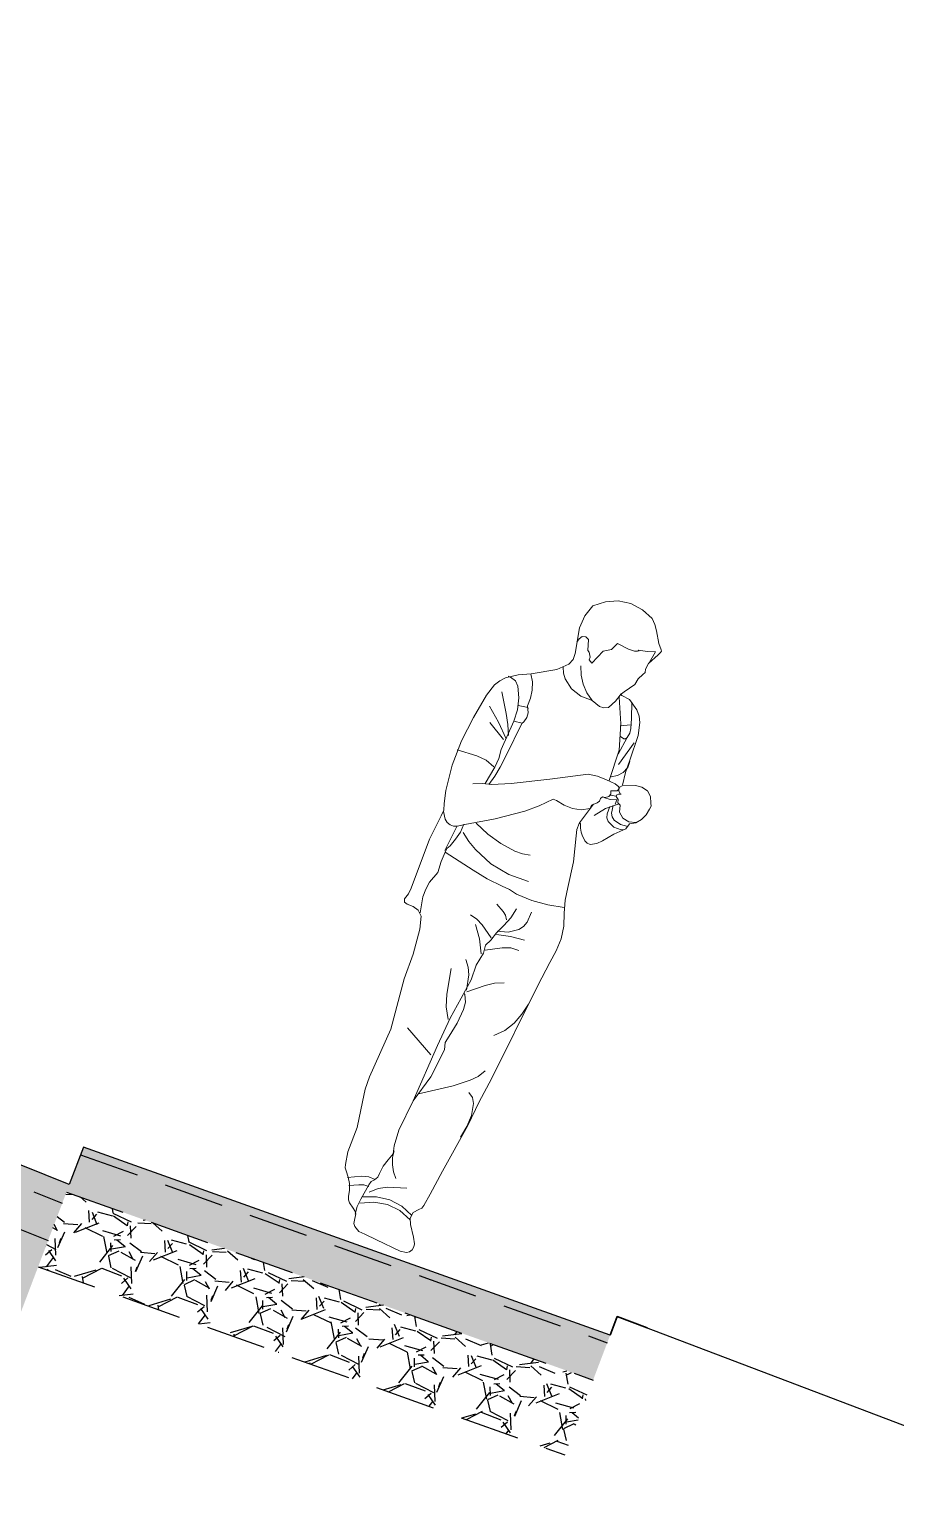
# Model space of a CAD drawing. Header units: metres. Extents: x 1851427 to 1852022, y 5183007 to 5183309.
# Drawn here: x 1851972.63 to 1851978.06, y 5183045.03 to 5183054.15 of the extents above; entities that cross this region are included whole.
import ezdxf

# ---------------------------------------------------------------- set-up
doc = ezdxf.new("R2010")
doc.units = ezdxf.units.M
doc.header["$LTSCALE"] = 2.5
doc.linetypes.add('L8', pattern=[0.22499999999999998, 0.15, -0.075])
doc.layers.get('0').update_dxf_attribs({"linetype": 'CONTINUOUS', "lineweight": 30})
doc.layers.add('PRO_BAT', color=252, linetype='CONTINUOUS', lineweight=18)
doc.layers.add('PRO_VOI', color=7, linetype='CONTINUOUS')
doc.layers.add('PRO_VOI_APLAT', color=7, linetype='CONTINUOUS')
pattern_1 = [(207.222767787874, (1851852.503434718, 5183095.329679731), (-2.033322462424694, -1.061930875673892), [0.02562907499999998, -2.537287499999997]), (164.179667787874, (1851852.480644384, 5183095.317955645), (2.204772562771281, -0.6333092383342067), [0.04398037499999996, -4.354049999999996]), (111.720367787874, (1851852.438329953, 5183095.329945611), (1.037172719165866, -2.635226991777006), [0.03101114999999998, -3.070102499999998]), (246.4836677878741, (1851852.351968267, 5183095.311792186), (1.530432726184563, 3.494303401733427), [0.04005037499999999, -3.964979999999999]), (272.043667787874, (1851852.335987758, 5183095.275068182), (-0.07907962742864971, 2.475239333163382), [0.03927255, -3.887985]), (336.4836677878741, (1851852.337388233, 5183095.235820577), (-3.494303401733426, 1.530432726184562), [0.04005037499999995, -3.964979999999997]), (16.90416778787402, (1851852.374112236, 5183095.219840068), (-2.991418544879551, -0.9019388108644477), [0.05296454999999999, -5.2434825]), (51.46526778787403, (1851852.424788241, 5183095.235240685), (2.734246991993891, 3.444795195463483), [0.05000399999999999, -4.950397499999999]), (100.639567787874, (1851852.455940148, 5183095.274355346), (-0.5457502400743339, 2.856181313248471), [0.04018597499999998, -3.978412499999999]), (154.446367787874, (1851852.448520623, 5183095.313850494), (1.891438833348875, -0.9218796342700325), [0.04587847499999999, -2.248042499999999]), (201.607367787874, (1851852.407129908, 5183095.333640469), (-2.880937618055834, -1.147651332019518), [0.05933084999999998, -5.873759999999998]), (118.024067787874, (1851852.527607194, 5183095.2430705), (-0.8409708686210677, 1.541892656255698), [0.020250375, -2.004794999999999]), (150.6791677878741, (1851852.518092693, 5183095.260946576), (2.180011083646557, -1.23521129072653), [0.03852614999999997, -3.814094999999997]), (204.209967787874, (1851852.484501987, 5183095.279812835), (-0.0676168477746198, -0.1780959360152524), [0.02694067499999999, -0.24246675]), (182.408567787874, (1851852.480149291, 5183095.305917544), (1.025717670510093, 0.01810806724498881), [0.01450807499999998, -1.436294999999998]), (271.011367787874, (1851852.46565406, 5183095.305307845), (0.02475462991588673, 0.6019054577062376), [0.02051744999999999, -1.005359999999999]), (10.17376778787402, (1851852.466016213, 5183095.284793565), (0.6695215012322533, 0.1533419249636173), [0.03332399999999998, -1.077472499999999]), (140.775067787874, (1851852.498816142, 5183095.290679675), (0.2885754840567882, -0.3133296419786731), [0.02409652499999999, -0.5783174999999996]), (355.599467787874, (1851852.362358347, 5183095.344525643), (1.983811816340471, -0.1418822508214895), [0.03375659999999998, -3.341909999999999]), (49.55616778787406, (1851852.396015521, 5183095.341935573), (-1.456167025207807, -1.688587039298942), [0.02831992499999999, -2.803664999999997]), (272.408567787874, (1851852.512339521, 5183095.326298887), (-0.0181080672449887, 1.025717670510093), [0.02901599999999998, -1.421789999999999]), (322.820467787874, (1851852.513558919, 5183095.297308424), (-1.57811129704283, 1.210456372570298), [0.03375659999999998, -3.341909999999999]), (318.6539677878741, (1851852.320435873, 5183095.234106086), (-0.7552477687384729, 0.694276571594849), [0.03255262499999998, -1.595077499999999]), (273.9850677878741, (1851852.344874228, 5183095.212601621), (-0.1466927247230404, 2.297139403243539), [0.02727539999999999, -2.700269999999998]), (46.01136778787404, (1851852.446503587, 5183095.147526659), (0.6942792859825292, 0.7552489091363123), [0.02901599999999999, -1.421789999999999]), (356.563967787874, (1851852.466655716, 5183095.168403095), (-2.585716038747329, 0.1666365125184464), [0.03193372499999999, -3.161429999999999]), (48.65396778787406, (1851852.35923652, 5183095.180658937), (-0.6942765715948495, -0.7552477687384728), [0.01627634999999999, -1.61136]), (80.519867787874, (1851852.435817824, 5183095.151583673), (0.09237153088654623, 0.7799985082176062), [0.009713624999999995, -0.9616499999999998]), (145.173767787874, (1851852.437417708, 5183095.161164645), (0.466671770835646, -0.3809465733205117), [0.03927255, -0.74617875]), (165.218967787874, (1851852.405179342, 5183095.183592826), (1.848574683787666, -0.4980723000192452), [0.03639502499999999, -3.603104999999999]), (282.900067787874, (1851852.459930693, 5183095.268764919), (-0.04286246123709256, 0.4238086882492405), [0.02747429999999999, -0.6593834999999996]), (332.3671677878739, (1851852.46606435, 5183095.24198404), (2.892399834588675, -1.505681381117577), [0.04796677499999998, -4.748699999999998]), (40.15536778787403, (1851852.508559857, 5183095.219736934), (-1.18569970109362, -0.976202483381961), [0.01961309999999999, -1.941704999999999]), (69.20996778787404, (1851852.52355018, 5183095.232384736), (-0.1104791635447878, 0.2457129512712832), [0.01142999999999999, -0.1790699999999998]), (99.46636778787403, (1851852.403645927, 5183095.190288046), (0.2390647014809119, -1.517138775306859), [0.02646502499999998, -2.620042499999998]), (27.22276778787403, (1851852.39929323, 5183095.216392756), (2.033322462424693, 1.061930875673892), [0.05125822499999996, -2.511659999999998]), (339.209967787874, (1851852.444873899, 5183095.239840927), (0.2457129512712832, 0.1104791635447878), [0.04952999999999998, -0.1409699999999999]), (304.5147677878741, (1851852.491178874, 5183095.222260535), (-1.307639186272673, 1.922840287462607), [0.03012074999999998, -2.981947499999999]), (233.264567787874, (1851852.508245841, 5183095.197441693), (-0.4485647315046234, -0.6447688603192313), [0.027737175, -1.3591275]), (186.855967787874, (1851852.491655634, 5183095.175212922), (-4.059993266101275, -0.4962411620202574), [0.04516087499999995, -4.470937499999995]), (154.636067787874, (1851852.446817604, 5183095.169821903), (-2.247632712797402, 1.05711501842791), [0.04777717499999996, -4.729934999999995]), (154.636067787874, (1851852.446817604, 5183095.169821903), (-2.247632712797402, 1.05711501842791), [0.04777717499999996, -4.729934999999995])]

msp = doc.modelspace()

# ---------------------------------------------------------------- hatches: boundary and pattern name
at = {"layer": 'PRO_VOI_APLAT'}
h = msp.add_hatch(dxfattribs=at)
h.set_pattern_fill('GRAVEL', color=253, scale=0.007499999999999998, angle=-98.40831380544697)
h.set_pattern_definition(pattern_1)
h.paths.add_polyline_path([(1851955.443875553, 5183053.80329744), (1851955.355121726, 5183053.569528839), (1851972.751157112, 5183046.563739941), (1851972.839910938, 5183046.797508541)])
h = msp.add_hatch(color=41, dxfattribs=at)
h.dxf.hatch_style = 1
h.paths.add_polyline_path([(1851955.766589032, 5183053.808089117), (1851955.722212119, 5183053.691204816), (1851972.839910938, 5183046.797508541), (1851972.866519341, 5183046.867592381), (1851972.884287851, 5183046.914392842)])
h = msp.add_hatch(dxfattribs=at)
h.set_pattern_fill('GRAVEL', color=253, scale=0.02, angle=-98.40831380544697)
h.set_pattern_definition([(207.222767787874, (1851852.82984481, 5183095.545366222), (-5.422193233132518, -2.831815668463712), [0.06834419999999994, -6.766099999999995]), (164.179667787874, (1851852.769070585, 5183095.514101993), (5.879393500723417, -1.688824635557885), [0.1172809999999999, -11.61079999999999]), (111.720367787874, (1851852.656232101, 5183095.54607523), (2.765793917775645, -7.027271978072017), [0.08269639999999995, -8.186939999999995]), (246.4836677878741, (1851852.425934273, 5183095.497666096), (4.081153936492166, 9.318142404622472), [0.106801, -10.57328]), (272.043667787874, (1851852.383319583, 5183095.399735421), (-0.2108790064763988, 6.600638221769022), [0.1047268, -10.36796]), (336.4836677878741, (1851852.387054183, 5183095.295075146), (-9.31814240462247, 4.081153936492166), [0.1068009999999999, -10.57327999999999]), (16.90416778787402, (1851852.484984858, 5183095.252460459), (-7.977116119678803, -2.405170162305194), [0.1412387999999999, -13.98262]), (51.46526778787403, (1851852.62012087, 5183095.29352876), (7.29132531198371, 9.186120521235955), [0.133344, -13.20106]), (100.639567787874, (1851852.703192625, 5183095.397834528), (-1.455333973531557, 7.616483501995923), [0.1071626, -10.6091]), (154.446367787874, (1851852.683407224, 5183095.503154924), (5.043836888930333, -2.458345691386753), [0.1223426, -5.99478]), (201.607367787874, (1851852.573031982, 5183095.555928193), (-7.682500314815558, -3.06040355205205), [0.1582156, -15.66336]), (118.024067787874, (1851852.894304747, 5183095.314408267), (-2.242588982989514, 4.111713750015194), [0.05400099999999998, -5.346119999999999]), (150.6791677878741, (1851852.868932742, 5183095.362077804), (5.813362889724151, -3.293896775270748), [0.1027363999999999, -10.17091999999999]), (204.209967787874, (1851852.779357529, 5183095.412387831), (-0.1803115940656529, -0.4749224960406733), [0.07184179999999998, -0.6465779999999998]), (182.408567787874, (1851852.767750338, 5183095.482000388), (2.735247121360247, 0.04828817931997043), [0.03868819999999995, -3.830119999999995]), (271.011367787874, (1851852.72909639, 5183095.480374526), (0.06601234644236453, 1.605081220549968), [0.05471319999999998, -2.680959999999999]), (10.17376778787402, (1851852.73006213, 5183095.425669774), (1.785390669952675, 0.4089117999029797), [0.08886399999999994, -2.873259999999998]), (140.775067787874, (1851852.817528608, 5183095.441366071), (0.7695346241514354, -0.8355457119431281), [0.06425739999999996, -1.542179999999999]), (355.599467787874, (1851852.453641154, 5183095.58495532), (5.290164843574589, -0.3783526688573056), [0.09001759999999998, -8.911759999999996]), (49.55616778787406, (1851852.543393619, 5183095.578048471), (-3.883112067220817, -4.502898771463846), [0.07551979999999997, -7.476439999999996]), (272.408567787874, (1851852.853590951, 5183095.536350636), (-0.04828817931996976, 2.735247121360247), [0.07737599999999994, -3.791439999999997]), (322.820467787874, (1851852.856842679, 5183095.459042737), (-4.208296792114212, 3.227883660187463), [0.09001759999999998, -8.911759999999996]), (318.6539677878741, (1851852.341847889, 5183095.290503172), (-2.013994049969261, 1.851404190919598), [0.08680699999999997, -4.253539999999997]), (273.9850677878741, (1851852.407016837, 5183095.233157929), (-0.3911805992614412, 6.125705075316104), [0.07273439999999995, -7.200719999999999]), (46.01136778787404, (1851852.678028462, 5183095.059624698), (1.851411429286745, 2.013997091030166), [0.07737599999999994, -3.791439999999999]), (356.563967787874, (1851852.731767472, 5183095.115295189), (-6.895242769992876, 0.444364033382523), [0.0851566, -8.430479999999996]), (48.65396778787406, (1851852.445316281, 5183095.147977438), (-1.851404190919599, -2.013994049969261), [0.04340359999999999, -4.296959999999999]), (80.519867787874, (1851852.649533093, 5183095.070443401), (0.2463240823641234, 2.079996021913617), [0.025903, -2.564399999999999]), (145.173767787874, (1851852.653799451, 5183095.095992658), (1.244458055561723, -1.015857528854698), [0.1047268, -1.98981]), (165.218967787874, (1851852.567830472, 5183095.155801143), (4.929532490100441, -1.328192800051321), [0.09705339999999998, -9.608279999999999]), (282.900067787874, (1851852.713834076, 5183095.382926721), (-0.1142998966322469, 1.130156501997975), [0.07326479999999996, -1.758355999999999]), (332.3671677878739, (1851852.730190495, 5183095.311511043), (7.713066225569799, -4.015150349646873), [0.1279113999999999, -12.66319999999999]), (40.15536778787403, (1851852.843511848, 5183095.25218543), (-3.161865869582988, -2.603206622351896), [0.05230159999999998, -5.177879999999998]), (69.20996778787404, (1851852.883486044, 5183095.285912897), (-0.2946111027861006, 0.6552345367234219), [0.03047999999999998, -0.4775199999999996]), (99.46636778787403, (1851852.563741368, 5183095.173655063), (0.6375058706157654, -4.045703400818288), [0.07057339999999995, -6.986779999999997]), (27.22276778787403, (1851852.552134176, 5183095.243267622), (5.422193233132516, 2.831815668463713), [0.1366885999999999, -6.697759999999994]), (339.209967787874, (1851852.673682627, 5183095.305796076), (0.6552345367234218, 0.2946111027861008), [0.1320799999999999, -0.3759199999999998]), (304.5147677878741, (1851852.797162561, 5183095.258915029), (-3.487037830060462, 5.127574099900286), [0.08032199999999995, -7.951859999999997]), (233.264567787874, (1851852.842674473, 5183095.192731453), (-1.196172617345663, -1.719383627517951), [0.07396579999999998, -3.62434]), (186.855967787874, (1851852.798433919, 5183095.133454727), (-10.8266487096034, -1.323309765387353), [0.1204289999999999, -11.92249999999999]), (154.636067787874, (1851852.678865838, 5183095.119078675), (-5.993687234126405, 2.818973382474426), [0.1274057999999998, -12.61315999999999]), (154.636067787874, (1851852.678865838, 5183095.119078675), (-5.993687234126405, 2.818973382474426), [0.1274057999999998, -12.61315999999999])])
h.paths.add_polyline_path([(1851972.751157112, 5183046.563739941), (1851955.355121726, 5183053.569528839), (1851955.044483333, 5183052.751338739), (1851972.440518719, 5183045.745549841)])
h = msp.add_hatch(dxfattribs=at)
h.set_pattern_fill('GRAVEL', color=253, scale=0.007499999999999998, angle=-98.40831380544697)
h.set_pattern_definition(pattern_1)
h.paths.add_polyline_path([(1851976.252225312, 5183045.924497969), (1851972.955273167, 5183047.10136098), (1851972.866519341, 5183046.867592381), (1851976.163471486, 5183045.69072937)])
h = msp.add_hatch(color=41, dxfattribs=at)
h.dxf.hatch_style = 1
h.paths.add_polyline_path([(1851976.269976078, 5183045.971251691), (1851972.973023933, 5183047.1481147), (1851972.955273167, 5183047.10136098), (1851976.252225312, 5183045.924497969)])
h = msp.add_hatch(dxfattribs=at)
h.set_pattern_fill('GRAVEL', color=253, scale=0.02, angle=-98.40831380544697)
h.set_pattern_definition([(207.222767787874, (1851664.866164553, 5183156.099129181), (-5.422193233132518, -2.831815668463712), [0.06834419999999994, -6.766099999999995]), (164.179667787874, (1851664.805390328, 5183156.067864954), (5.879393500723417, -1.688824635557885), [0.1172809999999999, -11.61079999999999]), (111.720367787874, (1851664.692551845, 5183156.099838192), (2.765793917775645, -7.027271978072017), [0.08269639999999995, -8.186939999999995]), (246.4836677878741, (1851664.462254015, 5183156.051429057), (4.081153936492166, 9.318142404622472), [0.106801, -10.57328]), (272.043667787874, (1851664.419639326, 5183155.953498382), (-0.2108790064763988, 6.600638221769022), [0.1047268, -10.36796]), (336.4836677878741, (1851664.423373927, 5183155.84883811), (-9.31814240462247, 4.081153936492166), [0.1068009999999999, -10.57327999999999]), (16.90416778787402, (1851664.521304601, 5183155.80622342), (-7.977116119678803, -2.405170162305194), [0.1412387999999999, -13.98262]), (51.46526778787403, (1851664.656440614, 5183155.847291723), (7.29132531198371, 9.186120521235955), [0.133344, -13.20106]), (100.639567787874, (1851664.739512368, 5183155.951597489), (-1.455333973531557, 7.616483501995923), [0.1071626, -10.6091]), (154.446367787874, (1851664.719726967, 5183156.056917887), (5.043836888930333, -2.458345691386753), [0.1223426, -5.99478]), (201.607367787874, (1851664.609351725, 5183156.109691154), (-7.682500314815558, -3.06040355205205), [0.1582156, -15.66336]), (118.024067787874, (1851664.93062449, 5183155.86817123), (-2.242588982989514, 4.111713750015194), [0.05400099999999998, -5.346119999999999]), (150.6791677878741, (1851664.905252485, 5183155.915840764), (5.813362889724151, -3.293896775270748), [0.1027363999999999, -10.17091999999999]), (204.209967787874, (1851664.815677272, 5183155.966150792), (-0.1803115940656529, -0.4749224960406733), [0.07184179999999998, -0.6465779999999998]), (182.408567787874, (1851664.804070081, 5183156.035763351), (2.735247121360247, 0.04828817931997043), [0.03868819999999995, -3.830119999999995]), (271.011367787874, (1851664.765416133, 5183156.034137487), (0.06601234644236453, 1.605081220549968), [0.05471319999999998, -2.680959999999999]), (10.17376778787402, (1851664.766381873, 5183155.979432736), (1.785390669952675, 0.4089117999029797), [0.08886399999999994, -2.873259999999998]), (140.775067787874, (1851664.85384835, 5183155.995129032), (0.7695346241514354, -0.8355457119431281), [0.06425739999999996, -1.542179999999999]), (355.599467787874, (1851664.489960897, 5183156.138718283), (5.290164843574589, -0.3783526688573056), [0.09001759999999998, -8.911759999999996]), (49.55616778787406, (1851664.579713362, 5183156.131811433), (-3.883112067220817, -4.502898771463846), [0.07551979999999997, -7.476439999999996]), (272.408567787874, (1851664.889910694, 5183156.090113597), (-0.04828817931996976, 2.735247121360247), [0.07737599999999994, -3.791439999999997]), (322.820467787874, (1851664.893162422, 5183156.012805697), (-4.208296792114212, 3.227883660187463), [0.09001759999999998, -8.911759999999996]), (318.6539677878741, (1851664.378167632, 5183155.844266135), (-2.013994049969261, 1.851404190919598), [0.08680699999999997, -4.253539999999997]), (273.9850677878741, (1851664.44333658, 5183155.78692089), (-0.3911805992614412, 6.125705075316104), [0.07273439999999995, -7.200719999999999]), (46.01136778787404, (1851664.714348205, 5183155.613387659), (1.851411429286745, 2.013997091030166), [0.07737599999999994, -3.791439999999999]), (356.563967787874, (1851664.768087215, 5183155.669058152), (-6.895242769992876, 0.444364033382523), [0.0851566, -8.430479999999996]), (48.65396778787406, (1851664.481636024, 5183155.701740399), (-1.851404190919599, -2.013994049969261), [0.04340359999999999, -4.296959999999999]), (80.519867787874, (1851664.685852836, 5183155.62420636), (0.2463240823641234, 2.079996021913617), [0.025903, -2.564399999999999]), (145.173767787874, (1851664.690119194, 5183155.649755619), (1.244458055561723, -1.015857528854698), [0.1047268, -1.98981]), (165.218967787874, (1851664.604150215, 5183155.709564105), (4.929532490100441, -1.328192800051321), [0.09705339999999998, -9.608279999999999]), (282.900067787874, (1851664.750153819, 5183155.93668968), (-0.1142998966322469, 1.130156501997975), [0.07326479999999996, -1.758355999999999]), (332.3671677878739, (1851664.766510238, 5183155.865274007), (7.713066225569799, -4.015150349646873), [0.1279113999999999, -12.66319999999999]), (40.15536778787403, (1851664.879831591, 5183155.805948392), (-3.161865869582988, -2.603206622351896), [0.05230159999999998, -5.177879999999998]), (69.20996778787404, (1851664.919805787, 5183155.83967586), (-0.2946111027861006, 0.6552345367234219), [0.03047999999999998, -0.4775199999999996]), (99.46636778787403, (1851664.600061111, 5183155.727418024), (0.6375058706157654, -4.045703400818288), [0.07057339999999995, -6.986779999999997]), (27.22276778787403, (1851664.588453919, 5183155.797030583), (5.422193233132516, 2.831815668463713), [0.1366885999999999, -6.697759999999994]), (339.209967787874, (1851664.71000237, 5183155.859559035), (0.6552345367234218, 0.2946111027861008), [0.1320799999999999, -0.3759199999999998]), (304.5147677878741, (1851664.833482304, 5183155.812677989), (-3.487037830060462, 5.127574099900286), [0.08032199999999995, -7.951859999999997]), (233.264567787874, (1851664.878994216, 5183155.746494412), (-1.196172617345663, -1.719383627517951), [0.07396579999999998, -3.62434]), (186.855967787874, (1851664.834753662, 5183155.687217686), (-10.8266487096034, -1.323309765387353), [0.1204289999999999, -11.92249999999999]), (154.636067787874, (1851664.715185581, 5183155.672841636), (-5.993687234126405, 2.818973382474426), [0.1274057999999998, -12.61315999999999]), (154.636067787874, (1851664.715185581, 5183155.672841636), (-5.993687234126405, 2.818973382474426), [0.1274057999999998, -12.61315999999999])])
h.paths.add_polyline_path([(1851976.163471486, 5183045.69072937), (1851972.866519341, 5183046.867592381), (1851972.689011688, 5183046.400055181), (1851975.985963832, 5183045.223192172)])

# ---------------------------------------------------------------- linework, layer by layer
at = {"flags": 128}
msp.add_lwpolyline([(1851976.269976078, 5183045.971251691), (1851976.314344119, 5183046.088112621), (1851976.501321607, 5183046.017123753)], dxfattribs=at)
at = {"layer": 'PRO_BAT'}
for p, q in [((1851976.135419768, 5183050.326863745), (1851976.130089344, 5183050.258615745)), ((1851976.226279855, 5183050.253037998), (1851976.279731361, 5183050.263992289)), ((1851976.279731361, 5183050.263992289), (1851976.31581296, 5183050.302734334)), ((1851976.446486248, 5183050.259211056), (1851976.503184571, 5183050.251325261)), ((1851976.130089344, 5183050.258615745), (1851976.139944144, 5183050.247780826)), ((1851976.145764369, 5183050.217437694), (1851976.138675348, 5183050.199110989)), ((1851976.138675348, 5183050.199110989), (1851976.155368103, 5183050.178581299)), ((1851976.139944144, 5183050.247780826), (1851976.145764369, 5183050.217437694)), ((1851976.155368103, 5183050.178581299), (1851976.226279855, 5183050.253037998)), ((1851976.503184571, 5183050.251325261), (1851976.554941197, 5183050.248889256)), ((1851976.554941197, 5183050.248889256), (1851976.514334966, 5183050.180294141)), ((1851975.647060406, 5183050.090638336), (1851975.631764831, 5183050.096554874)), ((1851975.694709207, 5183049.914110407), (1851975.747148257, 5183049.90436068)), ((1851975.747148257, 5183049.90436068), (1851975.758193579, 5183049.89660353)), ((1851975.75375624, 5183049.912365848), (1851975.757919202, 5183049.868591074)), ((1851976.40517973, 5183049.934415236), (1851976.404520364, 5183049.832783949)), ((1851975.517417343, 5183049.807732189), (1851975.602626943, 5183049.701004192)), ((1851975.588319752, 5183049.639069878), (1851975.667227905, 5183049.815831268)), ((1851975.667227905, 5183049.815831268), (1851975.718485453, 5183049.803027088)), ((1851976.376073241, 5183049.713782761), (1851976.321279943, 5183049.608510906)), ((1851976.333850658, 5183049.786325416), (1851976.399496652, 5183049.792562705)), ((1851976.264742086, 5183049.444192024), (1851976.327677521, 5183049.634128023)), ((1851976.321747061, 5183049.544024687), (1851976.421533135, 5183049.679337814)), ((1851976.26763625, 5183049.351747409), (1851976.310879612, 5183049.345527893)), ((1851976.275215331, 5183049.380418977), (1851976.31356363, 5183049.379631219)), ((1851975.913774854, 5183049.326990863), (1851975.935179333, 5183049.318711316)), ((1851976.077938067, 5183049.178786036), (1851976.165409574, 5183049.296399897)), ((1851976.144422163, 5183049.269376576), (1851976.152710727, 5183049.290804366)), ((1851976.210654529, 5183049.331597429), (1851976.221489445, 5183049.341452228)), ((1851976.312991556, 5183049.323615322), (1851976.302358022, 5183049.296125259)), ((1851975.311479367, 5183049.159471435), (1851975.234718536, 5183049.006486548)), ((1851976.338255761, 5183049.13467722), (1851976.35708155, 5183049.137956373)), ((1851975.211761865, 5183048.938060479), (1851975.237259613, 5183048.994969206)), ((1851975.191868666, 5183048.868476223), (1851975.211761865, 5183048.938060479)), ((1851975.140240431, 5183048.807629239), (1851975.191868666, 5183048.868476223)), ((1851975.558854911, 5183048.491144964), (1851975.60455759, 5183048.53667306)), ((1851975.489778496, 5183048.412493665), (1851975.523488072, 5183048.445103491)), ((1851975.523488072, 5183048.445103491), (1851975.558854911, 5183048.491144964)), ((1851975.430932589, 5183048.287666965), (1851975.478132508, 5183048.364299588)), ((1851975.478132508, 5183048.364299588), (1851975.489778496, 5183048.412493665)), ((1851975.001597378, 5183047.895174215), (1851975.147099234, 5183047.726444531))]:
    msp.add_line(p, q, dxfattribs=at)
at = {"layer": 'PRO_BAT', "extrusion": (0, 0, -1), "flags": 128}
for points in [[(-1851976.348463728, 5183049.415318813), (-1851976.430036925, 5183049.412251869), (-1851976.469421008, 5183049.401814708), (-1851976.50314489, 5183049.379249541), (-1851976.522068991, 5183049.343491593), (-1851976.524156738, 5183049.302839968), (-1851976.526627882, 5183049.282831572), (-1851976.517111937, 5183049.264368564), (-1851976.494984194, 5183049.230081789), (-1851976.466406869, 5183049.201019658), (-1851976.431389789, 5183049.180278976), (-1851976.390737639, 5183049.173433647), (-1851976.368023177, 5183049.141590992), (-1851976.293582489, 5183049.107963568), (-1851976.223070038, 5183049.066740163), (-1851976.186111517, 5183049.049426042), (-1851976.145976754, 5183049.044218093), (-1851976.127216649, 5183049.05209771), (-1851976.11274211, 5183049.066459987), (-1851976.094655214, 5183049.102980645), (-1851976.088145877, 5183049.120552685), (-1851976.085014766, 5183049.145372523), (-1851976.083685945, 5183049.173235001), (-1851976.080961762, 5183049.179607285), (-1851976.075394227, 5183049.176080203), (-1851976.062312328, 5183049.137381706), (-1851976.056605777, 5183049.096951686), (-1851976.041205131, 5183048.93435861), (-1851976.005583456, 5183048.775004378), (-1851975.98822293, 5183048.695209811), (-1851975.982512891, 5183048.613911146), (-1851975.979437433, 5183048.53231759), (-1851975.963640825, 5183048.452302769), (-1851975.93247863, 5183048.377102824), (-1851975.892786043, 5183048.305653522), (-1851975.816904269, 5183048.160986492), (-1851975.526509377, 5183047.575959276), (-1851975.450248677, 5183047.431598717), (-1851975.378920072, 5183047.284827042), (-1851975.22086726, 5183046.99888853), (-1851975.143036972, 5183046.855264302), (-1851975.103275154, 5183046.783991244), (-1851975.090750417, 5183046.767891033), (-1851975.073387345, 5183046.758315269), (-1851975.036968418, 5183046.740357649), (-1851975.018356082, 5183046.70479174), (-1851975.019425494, 5183046.664113063), (-1851975.038231138, 5183046.58465182), (-1851975.044466566, 5183046.544208225), (-1851975.040585193, 5183046.52459134), (-1851975.030160066, 5183046.507041244), (-1851975.014766162, 5183046.493862938), (-1851974.994969138, 5183046.489671472), (-1851974.955194048, 5183046.498302635), (-1851974.807603658, 5183046.567942509), (-1851974.734380295, 5183046.604138026), (-1851974.697422418, 5183046.621764781), (-1851974.670863571, 5183046.651532449), (-1851974.666270836, 5183046.671288038), (-1851974.669139249, 5183046.691451585), (-1851974.677743261, 5183046.731307687), (-1851974.672871986, 5183046.750143461), (-1851974.661086266, 5183046.766797645), (-1851974.638628819, 5183046.800840762), (-1851974.631664139, 5183046.819984648), (-1851974.632906475, 5183046.840065066), (-1851974.638918095, 5183046.880465444), (-1851974.638961534, 5183046.921245294), (-1851974.63081733, 5183046.961215617), (-1851974.618318187, 5183047.000081098), (-1851974.612328687, 5183047.019466791), (-1851974.614329709, 5183047.039924618), (-1851974.627994677, 5183047.120319176), (-1851974.686124833, 5183047.272624239), (-1851974.720308043, 5183047.432297191), (-1851974.737292933, 5183047.512135757), (-1851974.762784663, 5183047.589713244), (-1851974.896933326, 5183047.887529975), (-1851974.980353839, 5183048.203280328), (-1851975.037807129, 5183048.3561929), (-1851975.078464568, 5183048.514199542), (-1851975.087655878, 5183048.595870018), (-1851975.069290669, 5183048.631536761), (-1851975.036936097, 5183048.655571967), (-1851974.998873745, 5183048.670461291), (-1851974.983228358, 5183048.682856351), (-1851974.982658532, 5183048.702586586), (-1851975.007928558, 5183048.734271895), (-1851975.024298613, 5183048.771185869), (-1851975.140200233, 5183049.0766099), (-1851975.212181419, 5183049.223233389), (-1851975.229351842, 5183049.259563932), (-1851975.230238783, 5183049.300901011), (-1851975.241538236, 5183049.381731091), (-1851975.28081144, 5183049.540185323), (-1851975.339511603, 5183049.692548662), (-1851975.41412938, 5183049.837800592), (-1851975.496886201, 5183049.978475567), (-1851975.546733984, 5183050.042887799), (-1851975.578870843, 5183050.068018196), (-1851975.615248605, 5183050.086483933), (-1851975.694403788, 5183050.105858624), (-1851975.775789459, 5183050.112485122), (-1851975.936538815, 5183050.139398959), (-1851976.01098893, 5183050.172017435), (-1851976.038947235, 5183050.20147042), (-1851976.050703476, 5183050.240179239), (-1851976.079316001, 5183050.400751675), (-1851976.110762645, 5183050.475919578), (-1851976.162319273, 5183050.538749345), (-1851976.240229288, 5183050.563211191), (-1851976.321416037, 5183050.569537537), (-1851976.400768722, 5183050.551510848), (-1851976.472320034, 5183050.512482682), (-1851976.532443276, 5183050.457828967), (-1851976.55057918, 5183050.421358632), (-1851976.560634401, 5183050.381811708), (-1851976.575197859, 5183050.301467776), (-1851976.588754764, 5183050.263128413), (-1851976.591892183, 5183050.253692532), (-1851976.585968634, 5183050.245311573), (-1851976.571899076, 5183050.230499282), (-1851976.510683965, 5183050.176429363), (-1851976.492356882, 5183050.140297599), (-1851976.490235455, 5183050.120006479), (-1851976.475347987, 5183050.107923822), (-1851976.445458804, 5183050.080523819), (-1851976.42464127, 5183050.045599177), (-1851976.358232203, 5183049.9984688), (-1851976.341057701, 5183049.987145025), (-1851976.338543862, 5183049.981354928), (-1851976.344216105, 5183049.975665282), (-1851976.39119085, 5183049.951319603), (-1851976.438325659, 5183049.886718532), (-1851976.451201714, 5183049.848042177), (-1851976.455796754, 5183049.807470875), (-1851976.445752176, 5183049.7265779), (-1851976.393032586, 5183049.57207069), (-1851976.366051067, 5183049.494989799)], [(-1851975.037705438, 5183047.438439814), (-1851975.189794266, 5183047.785400366), (-1851975.269610303, 5183047.957092935), (-1851975.315212758, 5183048.040118247), (-1851975.337971559, 5183048.08181861), (-1851975.34910876, 5183048.10358599), (-1851975.354698687, 5183048.113285001), (-1851975.360942998, 5183048.104105668), (-1851975.364357888, 5183048.056842964), (-1851975.352072782, 5183048.011183396), (-1851975.312462117, 5183047.925228044), (-1851975.263343469, 5183047.844256118), (-1851975.237963082, 5183047.804654706), (-1851975.233728829, 5183047.757693812), (-1851975.147476373, 5183047.588882515)]]:
    msp.add_lwpolyline(points, close=True, dxfattribs=at)
for points in [[(-1851976.061975266, 5183050.309543518), (-1851976.075434678, 5183050.330263162), (-1851976.094444907, 5183050.3458206), (-1851976.118223698, 5183050.344438396), (-1851976.135419768, 5183050.326863745)], [(-1851975.774574167, 5183050.111570535), (-1851975.784447736, 5183050.061398285), (-1851975.783047445, 5183050.010214143), (-1851975.77233691, 5183049.960119968), (-1851975.75375624, 5183049.912365848)], [(-1851975.591888157, 5183050.000255894), (-1851975.619656843, 5183049.863952274), (-1851975.63058459, 5183049.795264611), (-1851975.633340635, 5183049.72600759)], [(-1851975.514450311, 5183049.908997074), (-1851975.570399146, 5183049.80848605), (-1851975.619919126, 5183049.704822958)], [(-1851975.757919202, 5183049.868591074), (-1851975.748144147, 5183049.837873831), (-1851975.730747014, 5183049.810929714), (-1851975.717775938, 5183049.801758641), (-1851975.710275759, 5183049.787470756), (-1851975.695622817, 5183049.758709766), (-1851975.639731182, 5183049.642321417), (-1851975.580833923, 5183049.527429029), (-1851975.548966407, 5183049.471288232), (-1851975.510505803, 5183049.41974755)], [(-1851976.404520364, 5183049.832783949), (-1851976.400404704, 5183049.770391157), (-1851976.392522113, 5183049.740130048), (-1851976.376073241, 5183049.713782761)], [(-1851975.313311297, 5183049.636537641), (-1851975.435895988, 5183049.599008573), (-1851975.493565316, 5183049.570987333), (-1851975.542713121, 5183049.530244494)], [(-1851976.431148813, 5183049.180933304), (-1851976.387440922, 5183049.186492117), (-1851976.349851048, 5183049.208365038), (-1851976.32882229, 5183049.246502327), (-1851976.333202674, 5183049.289010124), (-1851976.317818093, 5183049.305137526), (-1851976.320682601, 5183049.325820934), (-1851976.308098232, 5183049.344760599), (-1851976.312247318, 5183049.354472481), (-1851976.322440219, 5183049.358523451), (-1851976.333418659, 5183049.359598007), (-1851976.338938548, 5183049.359559311), (-1851976.333910729, 5183049.360948667), (-1851976.323886562, 5183049.379857343), (-1851976.326767056, 5183049.40093674), (-1851976.346171617, 5183049.410847412)], [(-1851976.169283859, 5183049.224644996), (-1851976.24074292, 5183049.268804314), (-1851976.31997899, 5183049.296358977)], [(-1851975.237259613, 5183048.994969206), (-1851975.247267382, 5183049.018433262), (-1851975.26811528, 5183049.03543915), (-1851975.302106858, 5183049.077382332), (-1851975.332811132, 5183049.121775862), (-1851975.354553679, 5183049.170901489)], [(-1851975.080359446, 5183048.616511734), (-1851975.097876467, 5183048.716041867), (-1851975.115546695, 5183048.763469787), (-1851975.140240431, 5183048.807629239)], [(-1851975.561057453, 5183048.669458548), (-1851975.599974747, 5183048.625132509), (-1851975.616039646, 5183048.600404851), (-1851975.621808128, 5183048.572191605)], [(-1851975.427443551, 5183048.541976685), (-1851975.452433291, 5183048.452309612), (-1851975.46235215, 5183048.359815614)], [(-1851975.558332516, 5183048.480785808), (-1851975.64743507, 5183048.468045238), (-1851975.734008713, 5183048.444461903)], [(-1851975.488257942, 5183048.381398158), (-1851975.594390375, 5183048.397511218), (-1851975.648065668, 5183048.396815952), (-1851975.69881994, 5183048.380794186)], [(-1851975.373213231, 5183048.12029363), (-1851975.486885716, 5183048.161454409), (-1851975.545922396, 5183048.174554935), (-1851975.606214782, 5183048.17770092)], [(-1851975.75864563, 5183048.044970823), (-1851975.718311872, 5183047.981653569), (-1851975.668973427, 5183047.925071618), (-1851975.610207597, 5183047.878442697), (-1851975.54185554, 5183047.847776316)], [(-1851975.385912175, 5183047.490017578), (-1851975.408061325, 5183047.45970409), (-1851975.414827396, 5183047.422359362), (-1851975.402060147, 5183047.347541893), (-1851975.372367738, 5183047.277411712), (-1851975.334319497, 5183047.211391879)], [(-1851974.625296016, 5183046.958662851), (-1851974.714405942, 5183046.966471786), (-1851974.75903652, 5183046.963594986), (-1851974.800056071, 5183046.947273636)], [(-1851974.634339743, 5183046.909488656), (-1851974.697220776, 5183046.913252652), (-1851974.728696292, 5183046.912188005), (-1851974.758547992, 5183046.903580878)], [(-1851974.762019506, 5183046.867096508), (-1851974.817514119, 5183046.889397949), (-1851974.876834574, 5183046.898494886), (-1851974.99661435, 5183046.892311035)], [(-1851974.722192009, 5183046.836826369), (-1851974.807352539, 5183046.837165292), (-1851974.890385453, 5183046.818079941), (-1851974.9661371, 5183046.779187229), (-1851975.028967578, 5183046.721699644)]]:
    msp.add_lwpolyline(points, dxfattribs=at)
at = {"layer": 'PRO_BAT', "flags": 128}
for points in [[(1851976.31581296, 5183050.302734334), (1851976.385218951, 5183050.265696315), (1851976.422379095, 5183050.252943367), (1851976.441889462, 5183050.253379378), (1851976.451366247, 5183050.255990963), (1851976.446486248, 5183050.259211056)], [(1851975.667227905, 5183049.815831268), (1851975.691025269, 5183049.886753021), (1851975.697614589, 5183049.96088565), (1851975.693083007, 5183050.035245942), (1851975.676931854, 5183050.068746153), (1851975.647060406, 5183050.090638336)], [(1851975.976751546, 5183050.152836053), (1851975.979100217, 5183050.115774136), (1851975.988937116, 5183050.079931617), (1851976.028141256, 5183050.017172467), (1851976.087345927, 5183049.972567672), (1851976.156791829, 5183049.946166119)], [(1851976.086154279, 5183050.163189672), (1851976.08791317, 5183050.104553191), (1851976.101444024, 5183050.047396664), (1851976.124934389, 5183049.993551796), (1851976.157048779, 5183049.944321178), (1851976.202923729, 5183049.908207715), (1851976.230630559, 5183049.898717703), (1851976.2594496, 5183049.902317042), (1851976.304298065, 5183049.940160414), (1851976.340219573, 5183049.986428276)], [(1851976.327677521, 5183049.634128023), (1851976.337140225, 5183049.799774444), (1851976.325740677, 5183049.965143355)], [(1851976.33582868, 5183049.718815491), (1851976.355289615, 5183049.704455221), (1851976.367256116, 5183049.705413684), (1851976.376073241, 5183049.713782761)], [(1851975.487934121, 5183049.42494031), (1851975.547944015, 5183049.527644619), (1851975.572444208, 5183049.581849977), (1851975.588319752, 5183049.639069878)], [(1851976.276095045, 5183049.466820126), (1851976.316078739, 5183049.476366019), (1851976.352634761, 5183049.49508238), (1851976.38057093, 5183049.524979083), (1851976.392737649, 5183049.56400965)], [(1851976.31356363, 5183049.379631219), (1851976.324357867, 5183049.390049862), (1851976.324960704, 5183049.40451413), (1851976.301332638, 5183049.42265866), (1851976.246690271, 5183049.448712334), (1851976.190642242, 5183049.471573094), (1851976.131762248, 5183049.484468663), (1851975.891641664, 5183049.453468939), (1851975.650973053, 5183049.426327217), (1851975.530171174, 5183049.418508109), (1851975.470112392, 5183049.426019615), (1851975.410056023, 5183049.423461366)], [(1851976.221489445, 5183049.341452228), (1851976.241993768, 5183049.338326987), (1851976.26197518, 5183049.343228705), (1851976.273867141, 5183049.359738912), (1851976.275215331, 5183049.380418977)], [(1851975.2270763, 5183049.249643536), (1851975.236693482, 5183049.202620333), (1851975.249188664, 5183049.182244359), (1851975.26825586, 5183049.167710356), (1851975.289759398, 5183049.159014743), (1851975.313741543, 5183049.159247518), (1851975.360989192, 5183049.168498388), (1851975.549984924, 5183049.203503883), (1851975.736074358, 5183049.253173294), (1851975.826608859, 5183049.286054173), (1851975.913774854, 5183049.326990863)], [(1851975.935179333, 5183049.318711316), (1851975.982428955, 5183049.288851323), (1851976.034312861, 5183049.268067252), (1851976.08952399, 5183049.259868342), (1851976.144422163, 5183049.269376576)], [(1851976.152710727, 5183049.290804366), (1851976.188622338, 5183049.303974882), (1851976.204558661, 5183049.314511055), (1851976.210654529, 5183049.331597429)], [(1851976.230676119, 5183049.337898694), (1851976.271079501, 5183049.324592577), (1851976.312991556, 5183049.323615322)], [(1851976.268423748, 5183049.281159716), (1851976.25065792, 5183049.235319244), (1851976.25013133, 5183049.210645763), (1851976.257511708, 5183049.187124755), (1851976.292341201, 5183049.152807549), (1851976.338255761, 5183049.13467722)], [(1851976.288422023, 5183049.287470004), (1851976.278135763, 5183049.240384839), (1851976.282643614, 5183049.216575082), (1851976.294912005, 5183049.195689712), (1851976.334820671, 5183049.168655502), (1851976.381814858, 5183049.156507781)], [(1851975.431557492, 5183049.176980633), (1851975.505187436, 5183049.108990805), (1851975.585651638, 5183049.049249725), (1851975.673754779, 5183049.001626363), (1851975.721155207, 5183048.98533771), (1851975.770585375, 5183048.977326045)], [(1851975.350958875, 5183049.118574506), (1851975.385799949, 5183049.063048264), (1851975.426964058, 5183049.011991285), (1851975.52360371, 5183048.923519772), (1851975.636023247, 5183048.856240535), (1851975.759695243, 5183048.812934166)], [(1851975.237259613, 5183048.994969206), (1851975.412270416, 5183048.883128885), (1851975.501118495, 5183048.829370514), (1851975.594008358, 5183048.783379788), (1851975.641105275, 5183048.761585848), (1851975.683767487, 5183048.732434254), (1851975.779555777, 5183048.692584677), (1851975.879807671, 5183048.665693585), (1851975.982439357, 5183048.650137786)], [(1851975.562399424, 5183048.500308316), (1851975.63154336, 5183048.493922757), (1851975.698577672, 5183048.511305232), (1851975.727353441, 5183048.53086116), (1851975.750301283, 5183048.557019813), (1851975.777614007, 5183048.62080623)], [(1851975.60455759, 5183048.53667306), (1851975.64829809, 5183048.585047197), (1851975.68308978, 5183048.639838938)], [(1851975.525136318, 5183048.45851182), (1851975.469434704, 5183048.539893705), (1851975.435644594, 5183048.575827386), (1851975.395090065, 5183048.603652086)], [(1851975.27540637, 5183048.267009148), (1851975.247448722, 5183048.107577184), (1851975.243480335, 5183048.026733045), (1851975.257161596, 5183047.947365429)], [(1851975.354875699, 5183048.113287335), (1851975.400748139, 5183048.197171759), (1851975.430932589, 5183048.287666965)], [(1851975.370648837, 5183048.131819993), (1851975.384931755, 5183048.227968743), (1851975.381806661, 5183048.276519259), (1851975.367255853, 5183048.322832422)], [(1851975.070169101, 5183047.482173216), (1851975.287913773, 5183047.532381434), (1851975.39387514, 5183047.567799151), (1851975.444409041, 5183047.591567744), (1851975.487776744, 5183047.62626905)], [(1851975.037705438, 5183047.438439814), (1851974.947739403, 5183047.255415935), (1851974.918390228, 5183047.157863483), (1851974.912603012, 5183047.107869791), (1851974.880207279, 5183047.069216819), (1851974.848965044, 5183047.028904073), (1851974.826538478, 5183046.983588232), (1851974.815219199, 5183046.961406669), (1851974.79593027, 5183046.944875145), (1851974.773324758, 5183046.934050938), (1851974.759956933, 5183046.912322383), (1851974.709297789, 5183046.823767474), (1851974.68683658, 5183046.777970066), (1851974.67354897, 5183046.729229126)], [(1851974.918461692, 5183047.126287429), (1851974.908488844, 5183047.083147462), (1851974.906753562, 5183047.038878376), (1851974.913471079, 5183046.995100176), (1851974.928976035, 5183046.953616004)], [(1851975.018334044, 5183046.694209581), (1851974.953513174, 5183046.751639904), (1851974.875537183, 5183046.789488459), (1851974.790262144, 5183046.805007817), (1851974.703778009, 5183046.798300009)]]:
    msp.add_lwpolyline(points, dxfattribs=at)
at = {"layer": 'PRO_VOI', "flags": 128}
msp.add_lwpolyline([(1851976.269976078, 5183045.971251691), (1851972.973023932, 5183047.1481147), (1851972.884287851, 5183046.914392842), (1851955.766589032, 5183053.808089115), (1851955.855325114, 5183054.041810976), (1851955.574858882, 5183054.148294276)], dxfattribs=at)
at = {"layer": 'PRO_VOI', "color": 81, "flags": 128}
msp.add_lwpolyline([(1851976.314344119, 5183046.088112621), (1851999.499552641, 5183037.285493361)], dxfattribs=at)
at = {"layer": 'PRO_VOI_APLAT', "linetype": 'L8', "flags": 128}
for points in [[(1851955.443875553, 5183053.803297436), (1851972.839910938, 5183046.797508541)], [(1851955.355121727, 5183053.569528839), (1851972.751157112, 5183046.563739941)], [(1851972.955273167, 5183047.10136098), (1851976.252225313, 5183045.924497969)], [(1851972.866519341, 5183046.867592381), (1851976.163471486, 5183045.69072937)], [(1851972.689011688, 5183046.400055181), (1851975.985963833, 5183045.223192172)]]:
    msp.add_lwpolyline(points, dxfattribs=at)

doc.saveas('drawing.dxf')
